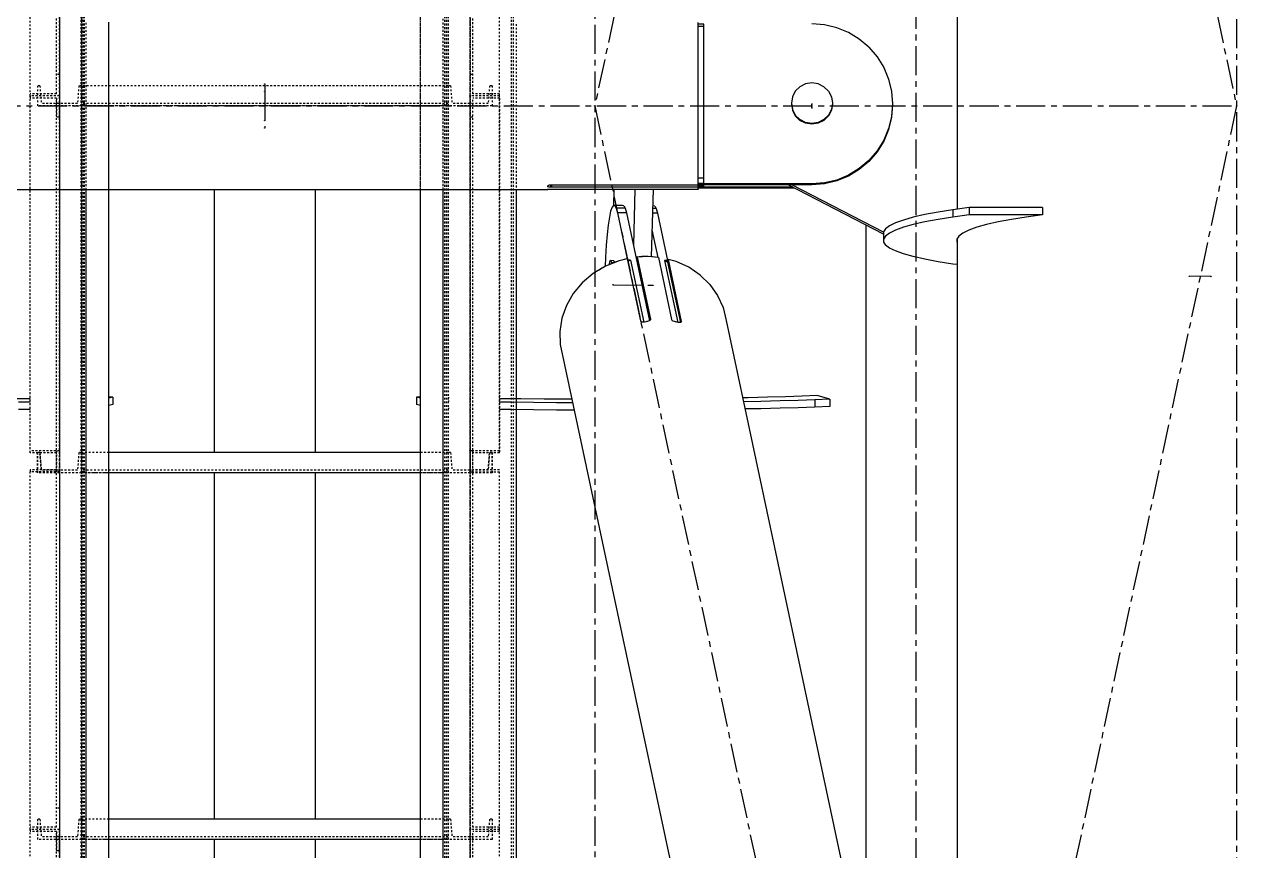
# Model space of a CAD drawing. Header units: millimetres. Extents: x 5143 to 30813, y 232 to 21408.
# Drawn here: x 12039.4 to 12370, y 14717.2 to 14942.6 of the extents above; entities that cross this region are included whole.
import ezdxf

# ---------------------------------------------------------------- set-up
doc = ezdxf.new("R2010")
doc.units = ezdxf.units.MM
doc.header["$LTSCALE"] = 0.25
for name, pattern in [('CENTER', [50.8, 31.75, -6.35, 6.35, -6.35]), ('XKITLINE00', [0]), ('XKITLINE02', [4, 2, -2]), ('XKITLINE03', [6, 3, -1, 1, -1])]:
    doc.linetypes.add(name, pattern=pattern)

msp = doc.modelspace()

# ---------------------------------------------------------------- linework, layer by layer
at = {"color": 8, "linetype": 'CENTER'}
for p, q in [((12370, 16010.75), (12370, 14354.32)), ((12370, 15740.27), (12195, 14920.27)), ((12282.5, 15330.27), (12282.5, 14510.27)), ((12282.5, 15330.27), (12370, 14920.27)), ((12195, 15209.12), (12195, 13540.01)), ((12104.99, 14926.25), (12104.99, 14916.26)), ((12105, 14924.29), (12105, 14914.3)), ((12254.2, 14919.7), (12254.2, 14920.85)), ((11840, 14920.27), (12370, 14920.28)), ((12195, 14920.27), (12370, 14100.27)), ((12370, 14920.27), (12282.5, 14510.27)), ((12199.95, 14871.52), (12210.89, 14871.38)), ((12363.06, 14873.77), (12357.09, 14873.84))]:
    msp.add_line(p, q, dxfattribs=at)
at = {"color": 1, "linetype": 'XKITLINE03'}
for p, q in [((12049.02, 15406.22), (12049.01, 13721.24)), ((12055.01, 15406.22), (12055.01, 13721.24)), ((12147.49, 13721.24), (12147.49, 15406.22)), ((12160.99, 15406.22), (12160.99, 13721.24)), ((12049.01, 15020.48), (12049.01, 14923.03)), ((12160.99, 14923.03), (12160.99, 15020.47)), ((12049.01, 14923.03), (12049.01, 14826.29)), ((12160.99, 14826.29), (12160.99, 14923.03)), ((12154.99, 14920.28), (12055.01, 14920.28)), ((12055.01, 14920.28), (12055.01, 14920.28)), ((12154.99, 14920.28), (12154.99, 14920.28)), ((12049.01, 14820.48), (12049.01, 14723.03)), ((12154.99, 14820.28), (12055.01, 14820.28)), ((12055.01, 14820.28), (12055.01, 14820.28)), ((12154.99, 14820.28), (12154.99, 14820.28)), ((12160.99, 14723.03), (12160.99, 14820.47)), ((12049.01, 14723.03), (12049.01, 14626.29)), ((12160.99, 14626.29), (12160.99, 14723.03)), ((12154.99, 14720.28), (12055.01, 14720.28)), ((12055.01, 14720.28), (12055.01, 14720.28)), ((12154.99, 14720.28), (12154.99, 14720.28))]:
    msp.add_line(p, q, dxfattribs=at)
at = {"color": 3, "linetype": 'XKITLINE02'}
for p, q in [((12054.93, 13721.24), (12054.93, 15406.22)), ((12055.01, 13721.24), (12055.01, 15406.22)), ((12055.46, 13721.24), (12055.47, 15406.22)), ((12055.86, 13721.24), (12055.86, 15406.22)), ((12147.49, 14302.1), (12147.49, 15406.22)), ((12153.69, 13723.56), (12153.69, 15406.22)), ((12154.14, 13721.24), (12154.14, 15406.22)), ((12154.54, 13721.24), (12154.54, 15406.22)), ((12154.99, 13721.24), (12154.99, 15406.22)), ((12155.07, 13721.24), (12155.07, 15406.22)), ((12172.31, 13721.24), (12172.31, 15406.22)), ((12172.84, 13721.24), (12172.84, 15406.22)), ((12048.21, 14923.61), (12048.21, 15026.28)), ((12049.01, 15026.28), (12049.01, 14928.83)), ((12160.99, 14923.03), (12160.99, 15026.28)), ((12161.79, 14923.61), (12161.79, 15026.28)), ((12041.01, 14923.03), (12041.01, 15021.06)), ((12049.01, 14923.03), (12049.01, 15020.48)), ((12168.99, 14923.03), (12168.99, 15021.06)), ((12056.31, 14897.45), (12056.31, 14943.1)), ((12062.51, 14533.91), (12062.51, 14943.1)), ((12062.51, 14897.45), (12062.51, 14943.1)), ((12147.49, 13721.24), (12147.49, 14943.1)), ((12153.69, 14897.45), (12153.69, 14943.1)), ((12173.69, 14446.09), (12173.69, 14943.1)), ((12049.01, 14928.83), (12048.21, 14928.83)), ((12049.01, 14928.83), (12049.01, 14923.03)), ((12161.79, 14928.83), (12160.99, 14928.83)), ((12043.69, 14925.78), (12043.01, 14925.78)), ((12043.01, 14925.78), (12043.01, 14920.28)), ((12043.01, 14925.78), (12043.01, 14920.28)), ((12043.69, 14925.78), (12044.07, 14920.98)), ((12043.69, 14925.78), (12044.07, 14920.98)), ((12054.33, 14925.78), (12053.95, 14920.98)), ((12054.33, 14925.78), (12053.95, 14920.98)), ((12055.01, 14925.78), (12054.33, 14925.78)), ((12154.99, 14925.78), (12055.01, 14925.78)), ((12055.01, 14920.28), (12055.01, 14925.78)), ((12055.01, 14925.78), (12055.01, 14920.28)), ((12055.01, 14925.78), (12055.01, 14920.28)), ((12154.99, 14920.28), (12154.99, 14925.78)), ((12154.99, 14925.78), (12154.99, 14920.28)), ((12155.67, 14925.78), (12154.99, 14925.78)), ((12154.99, 14925.78), (12154.99, 14920.28)), ((12155.67, 14925.78), (12156.05, 14920.98)), ((12155.67, 14925.78), (12156.05, 14920.98)), ((12166.31, 14925.78), (12165.93, 14920.98)), ((12166.31, 14925.78), (12165.93, 14920.98)), ((12166.99, 14925.78), (12166.31, 14925.78)), ((12166.99, 14925.78), (12166.99, 14920.28)), ((12166.99, 14925.78), (12166.99, 14920.28)), ((12048.21, 14923.61), (12041.01, 14923.61)), ((12049.01, 14923.03), (12041.01, 14923.03)), ((12041.01, 14923.03), (12041.01, 14922.44)), ((12049.01, 14923.03), (12041.01, 14923.03)), ((12041.01, 14825.71), (12041.01, 14923.03)), ((12048.21, 14922.44), (12041.01, 14922.44)), ((12053.95, 14920.98), (12044.07, 14920.98)), ((12048.21, 14922.44), (12048.21, 14917.2)), ((12048.21, 14820.46), (12048.21, 14922.44)), ((12049.01, 14917.2), (12049.01, 14923.03)), ((12154.99, 14920.98), (12055.01, 14920.98)), ((12165.93, 14920.98), (12156.05, 14920.98)), ((12168.99, 14923.03), (12160.99, 14923.03)), ((12160.99, 14820.46), (12160.99, 14923.03)), ((12168.99, 14923.03), (12160.99, 14923.03)), ((12168.99, 14923.61), (12161.79, 14923.61)), ((12161.79, 14820.46), (12161.79, 14922.44)), ((12168.99, 14922.44), (12161.79, 14922.44)), ((12168.99, 14825.71), (12168.99, 14923.03)), ((12168.99, 14922.44), (12168.99, 14825.71)), ((12055.01, 14920.28), (12043.01, 14920.28)), ((12049.01, 14820.46), (12049.01, 14920.28)), ((12154.99, 14920.28), (12055.01, 14920.28)), ((12166.99, 14920.28), (12154.99, 14920.28)), ((12049.01, 14917.2), (12048.21, 14917.2)), ((12161.79, 14917.2), (12160.99, 14917.2)), ((12049.01, 14826.29), (12041.01, 14826.29)), ((12048.21, 14825.71), (12041.01, 14825.71)), ((12043.69, 14825.78), (12043.01, 14825.78)), ((12043.01, 14820.28), (12043.01, 14825.78)), ((12043.01, 14825.78), (12043.01, 14820.28)), ((12044.07, 14820.98), (12043.69, 14825.78)), ((12043.69, 14825.78), (12044.07, 14820.98)), ((12049.01, 14826.28), (12048.21, 14826.28)), ((12048.21, 14826.28), (12048.21, 14821.06)), ((12048.21, 14723.61), (12048.21, 14826.28)), ((12049.01, 14826.28), (12049.01, 14820.48)), ((12049.01, 14826.28), (12049.01, 14728.83)), ((12054.33, 14825.78), (12053.95, 14820.98)), ((12054.33, 14825.78), (12053.95, 14820.98)), ((12055.01, 14825.78), (12054.33, 14825.78)), ((12062.51, 14825.78), (12055.01, 14825.78)), ((12055.01, 14820.28), (12055.01, 14825.78)), ((12055.01, 14825.78), (12055.01, 14820.28)), ((12055.01, 14825.78), (12055.01, 14820.28)), ((12154.99, 14825.78), (12147.49, 14825.78)), ((12154.99, 14820.28), (12154.99, 14825.78)), ((12154.99, 14825.78), (12154.99, 14820.28)), ((12155.67, 14825.78), (12154.99, 14825.78)), ((12154.99, 14825.78), (12154.99, 14820.28)), ((12155.67, 14825.78), (12156.05, 14820.98)), ((12155.67, 14825.78), (12156.05, 14820.98)), ((12160.99, 14826.29), (12160.99, 14820.46)), ((12168.99, 14826.29), (12160.99, 14826.29)), ((12160.99, 14723.03), (12160.99, 14826.28)), ((12161.79, 14826.28), (12160.99, 14826.28)), ((12161.79, 14723.61), (12161.79, 14826.28)), ((12168.99, 14825.71), (12161.79, 14825.71)), ((12166.31, 14825.78), (12165.93, 14820.98)), ((12165.93, 14820.98), (12166.31, 14825.78)), ((12166.99, 14825.78), (12166.31, 14825.78)), ((12166.99, 14825.78), (12166.99, 14820.28)), ((12166.99, 14820.28), (12166.99, 14825.78)), ((12048.21, 14821.06), (12041.01, 14821.06)), ((12041.01, 14821.06), (12041.01, 14820.48)), ((12041.01, 14723.03), (12041.01, 14821.06)), ((12049.01, 14820.48), (12041.01, 14820.48)), ((12055.01, 14820.28), (12043.01, 14820.28)), ((12053.95, 14820.98), (12044.07, 14820.98)), ((12049.01, 14820.46), (12048.21, 14820.46)), ((12049.01, 14820.48), (12049.01, 14723.03)), ((12154.99, 14820.98), (12055.01, 14820.98)), ((12062.51, 14820.28), (12055.01, 14820.28)), ((12154.99, 14820.28), (12147.49, 14820.28)), ((12166.99, 14820.28), (12154.99, 14820.28)), ((12165.93, 14820.98), (12156.05, 14820.98)), ((12168.99, 14820.47), (12160.99, 14820.47)), ((12161.79, 14820.46), (12160.99, 14820.46)), ((12168.99, 14821.06), (12161.79, 14821.06)), ((12168.99, 14723.03), (12168.99, 14821.06)), ((12049.01, 14728.83), (12048.21, 14728.83)), ((12049.01, 14728.83), (12049.01, 14723.03)), ((12161.79, 14728.83), (12160.99, 14728.83)), ((12043.69, 14725.78), (12043.01, 14725.78)), ((12043.01, 14725.78), (12043.01, 14720.28)), ((12043.01, 14725.78), (12043.01, 14720.28)), ((12043.69, 14725.78), (12044.07, 14720.98)), ((12043.69, 14725.78), (12044.07, 14720.98)), ((12054.33, 14725.78), (12053.95, 14720.98)), ((12054.33, 14725.78), (12053.95, 14720.98)), ((12055.01, 14725.78), (12054.33, 14725.78)), ((12062.51, 14725.78), (12055.01, 14725.78)), ((12055.01, 14720.28), (12055.01, 14725.78)), ((12055.01, 14725.78), (12055.01, 14720.28)), ((12055.01, 14725.78), (12055.01, 14720.28)), ((12154.99, 14725.78), (12147.49, 14725.78)), ((12154.99, 14720.28), (12154.99, 14725.78)), ((12154.99, 14725.78), (12154.99, 14720.28)), ((12155.67, 14725.78), (12154.99, 14725.78)), ((12154.99, 14725.78), (12154.99, 14720.28)), ((12155.67, 14725.78), (12156.05, 14720.98)), ((12155.67, 14725.78), (12156.05, 14720.98)), ((12166.31, 14725.78), (12165.93, 14720.98)), ((12166.31, 14725.78), (12165.93, 14720.98)), ((12166.99, 14725.78), (12166.31, 14725.78)), ((12166.99, 14725.78), (12166.99, 14720.28)), ((12166.99, 14725.78), (12166.99, 14720.28)), ((12048.21, 14723.61), (12041.01, 14723.61)), ((12041.01, 14723.03), (12041.01, 14722.44)), ((12049.01, 14723.03), (12041.01, 14723.03)), ((12041.01, 14625.71), (12041.01, 14723.03)), ((12049.01, 14723.03), (12041.01, 14723.03)), ((12048.21, 14722.44), (12041.01, 14722.44)), ((12048.21, 14722.44), (12048.21, 14717.2)), ((12048.21, 14620.46), (12048.21, 14722.44)), ((12049.01, 14717.2), (12049.01, 14723.03)), ((12160.99, 14620.46), (12160.99, 14723.03)), ((12168.99, 14723.03), (12160.99, 14723.03)), ((12168.99, 14723.03), (12160.99, 14723.03)), ((12168.99, 14723.61), (12161.79, 14723.61)), ((12161.79, 14620.46), (12161.79, 14722.44)), ((12168.99, 14722.44), (12161.79, 14722.44)), ((12168.99, 14625.71), (12168.99, 14723.03)), ((12055.01, 14720.28), (12043.01, 14720.28)), ((12053.95, 14720.98), (12044.07, 14720.98)), ((12049.01, 14620.46), (12049.01, 14720.98)), ((12154.99, 14720.98), (12055.01, 14720.98)), ((12062.51, 14720.28), (12055.01, 14720.28)), ((12154.99, 14720.28), (12147.49, 14720.28)), ((12166.99, 14720.28), (12154.99, 14720.28)), ((12165.93, 14720.98), (12156.05, 14720.98)), ((12049.01, 14717.2), (12048.21, 14717.2))]:
    msp.add_line(p, q, dxfattribs=at)
at = {"color": 8, "linetype": 'XKITLINE00'}
for p, q in [((12293.8, 14950.29), (12293.8, 14892.12)), ((12223.2, 14939.51), (12223.2, 14943.01)), ((12224.7, 14942.55), (12223.2, 14942.55)), ((12224.7, 14941.98), (12223.2, 14941.98)), ((12224.7, 14902.56), (12224.7, 14942.55)), ((12257.64, 14942.4), (12254.2, 14942.67)), ((12260.99, 14941.6), (12257.64, 14942.4)), ((12264.18, 14940.29), (12260.99, 14941.6)), ((12223.2, 14898.71), (12223.2, 14939.51)), ((12267.13, 14938.5), (12264.18, 14940.29)), ((12269.75, 14936.28), (12267.13, 14938.5)), ((12269.75, 14936.28), (12271.99, 14933.67)), ((12271.99, 14933.67), (12273.8, 14930.75)), ((12273.8, 14930.75), (12275.12, 14927.59)), ((12275.12, 14927.59), (12275.92, 14924.26)), ((12249.66, 14924.32), (12248.87, 14922.77)), ((12250.9, 14925.54), (12249.66, 14924.32)), ((12252.46, 14926.33), (12250.9, 14925.54)), ((12254.2, 14926.61), (12252.46, 14926.33)), ((12255.93, 14926.33), (12254.2, 14926.61)), ((12257.49, 14925.54), (12255.93, 14926.33)), ((12258.73, 14924.32), (12257.49, 14925.54)), ((12258.73, 14924.32), (12259.52, 14922.77)), ((12275.92, 14924.26), (12276.2, 14920.85)), ((12248.87, 14922.77), (12248.6, 14921.05)), ((12248.6, 14921.05), (12248.87, 14919.33)), ((12248.6, 14920.95), (12248.87, 14919.23)), ((12248.6, 14920.95), (12248.87, 14919.23)), ((12248.6, 14920.85), (12248.87, 14919.13)), ((12259.52, 14922.77), (12259.8, 14921.05)), ((12259.8, 14921.05), (12259.52, 14919.33)), ((12259.8, 14920.95), (12259.52, 14919.23)), ((12259.8, 14920.95), (12259.52, 14919.23)), ((12259.8, 14920.85), (12259.52, 14919.13)), ((12276.2, 14920.85), (12275.92, 14917.43)), ((12276.2, 14920.59), (12275.92, 14917.18)), ((12276.19, 14920.72), (12276.2, 14920.59)), ((12276.2, 14920.85), (12276.2, 14920.59)), ((12248.87, 14919.33), (12249.66, 14917.79)), ((12248.87, 14919.23), (12249.66, 14917.68)), ((12248.87, 14919.23), (12249.66, 14917.68)), ((12248.87, 14919.13), (12249.66, 14917.58)), ((12250.9, 14916.56), (12249.66, 14917.79)), ((12250.9, 14916.46), (12249.66, 14917.68)), ((12250.9, 14916.46), (12249.66, 14917.68)), ((12250.9, 14916.35), (12249.66, 14917.58)), ((12258.73, 14917.79), (12257.49, 14916.56)), ((12258.73, 14917.68), (12257.49, 14916.46)), ((12258.73, 14917.68), (12257.49, 14916.46)), ((12258.73, 14917.58), (12257.49, 14916.35)), ((12259.52, 14919.33), (12258.73, 14917.79)), ((12259.52, 14919.23), (12258.73, 14917.68)), ((12259.52, 14919.23), (12258.73, 14917.68)), ((12259.52, 14919.13), (12258.73, 14917.58)), ((12275.92, 14917.43), (12275.12, 14914.1)), ((12252.46, 14915.77), (12250.9, 14916.56)), ((12252.46, 14915.67), (12250.9, 14916.46)), ((12252.46, 14915.67), (12250.9, 14916.46)), ((12252.46, 14915.57), (12250.9, 14916.35)), ((12254.2, 14915.5), (12252.46, 14915.77)), ((12254.2, 14915.39), (12252.46, 14915.67)), ((12254.2, 14915.39), (12252.46, 14915.67)), ((12254.2, 14915.29), (12252.46, 14915.57)), ((12255.93, 14915.77), (12254.2, 14915.5)), ((12255.93, 14915.67), (12254.2, 14915.39)), ((12255.93, 14915.67), (12254.2, 14915.39)), ((12255.93, 14915.57), (12254.2, 14915.29)), ((12254.2, 14915.5), (12254.2, 14915.39)), ((12254.2, 14915.39), (12254.2, 14915.29)), ((12257.49, 14916.56), (12255.93, 14915.77)), ((12257.49, 14916.46), (12255.93, 14915.67)), ((12257.49, 14916.46), (12255.93, 14915.67)), ((12257.49, 14916.35), (12255.93, 14915.57)), ((12275.12, 14914.1), (12273.8, 14910.94)), ((12275.92, 14917.18), (12275.12, 14913.85)), ((12273.8, 14910.94), (12271.99, 14908.02)), ((12273.8, 14910.69), (12271.99, 14907.77)), ((12275.12, 14913.85), (12273.8, 14910.69)), ((12271.99, 14908.02), (12269.75, 14905.42)), ((12271.99, 14907.77), (12269.75, 14905.16)), ((12269.75, 14905.42), (12267.13, 14903.19)), ((12269.75, 14905.16), (12267.13, 14902.94)), ((12224.7, 14899.17), (12224.7, 14902.56)), ((12264.18, 14901.4), (12260.99, 14900.09)), ((12264.18, 14901.15), (12260.99, 14899.84)), ((12267.13, 14903.19), (12264.18, 14901.4)), ((12267.13, 14902.94), (12264.18, 14901.15)), ((12182.19, 14897.45), (12027.8, 14897.45)), ((12091.2, 14897.45), (12091.2, 14825.78)), ((12118.8, 14897.45), (12118.8, 14825.78)), ((12182.19, 14898.46), (12182.11, 14898.39)), ((12182.11, 14898.39), (12182.11, 14898.33)), ((12182.19, 14898.26), (12182.11, 14898.33)), ((12182.19, 14897.49), (12182.11, 14897.48)), ((12182.11, 14897.48), (12182.11, 14897.46)), ((12182.19, 14897.45), (12182.11, 14897.46)), ((12182.36, 14898.56), (12182.19, 14898.46)), ((12182.36, 14898.21), (12182.19, 14898.26)), ((12182.36, 14897.5), (12182.19, 14897.49)), ((12182.36, 14897.49), (12182.19, 14897.45)), ((12182.6, 14898.64), (12182.36, 14898.56)), ((12182.6, 14898.16), (12182.36, 14898.21)), ((12182.6, 14897.51), (12182.36, 14897.5)), ((12182.52, 14897.5), (12182.36, 14897.49)), ((12182.89, 14898.69), (12182.6, 14898.64)), ((12182.89, 14898.13), (12182.6, 14898.16)), ((12182.89, 14897.51), (12182.6, 14897.51)), ((12183.2, 14898.71), (12182.89, 14898.69)), ((12182.89, 14898.69), (12182.89, 14898.13)), ((12183.2, 14898.12), (12182.89, 14898.13)), ((12183.2, 14897.51), (12182.89, 14897.51)), ((12183.2, 14898.71), (12183.2, 14898.12)), ((12223.2, 14898.71), (12183.2, 14898.71)), ((12223.2, 14898.12), (12183.2, 14898.12)), ((12223.2, 14897.51), (12183.2, 14897.51)), ((12200.18, 14897.51), (12200.11, 14893.17)), ((12205.91, 14897.51), (12205.52, 14882.4)), ((12210.88, 14897.51), (12210.41, 14879.17)), ((12224.7, 14900.61), (12223.2, 14900.61)), ((12224.7, 14899.17), (12223.2, 14899.17)), ((12254.2, 14899.03), (12223.2, 14899.03)), ((12254.2, 14898.77), (12223.2, 14898.77)), ((12223.2, 14897.61), (12223.2, 14898.71)), ((12223.2, 14898.71), (12223.2, 14898.54)), ((12224.7, 14898.54), (12223.2, 14898.54)), ((12224.7, 14898.29), (12223.2, 14898.29)), ((12224.7, 14897.99), (12223.2, 14897.99)), ((12224.7, 14897.93), (12223.2, 14897.93)), ((12249.43, 14897.88), (12223.2, 14897.88)), ((12223.2, 14897.61), (12223.2, 14897.51)), ((12224.7, 14897.99), (12224.7, 14898.76)), ((12248.94, 14898.14), (12224.7, 14898.14)), ((12224.7, 14897.99), (12224.7, 14897.93)), ((12273.76, 14885.32), (12247.7, 14898.77)), ((12273.76, 14885.83), (12248.69, 14898.77)), ((12257.64, 14899.3), (12254.2, 14899.03)), ((12257.64, 14899.04), (12254.2, 14898.77)), ((12254.2, 14899.03), (12254.2, 14898.77)), ((12260.99, 14900.09), (12257.64, 14899.3)), ((12260.99, 14899.84), (12257.64, 14899.04)), ((12257.64, 14899.3), (12257.64, 14899.04)), ((12199.33, 14891.58), (12198.97, 14889.95)), ((12199.7, 14892.67), (12199.33, 14891.58)), ((12200.09, 14893.18), (12199.7, 14892.67)), ((12202.57, 14893.14), (12200.09, 14893.18)), ((12200.46, 14893.09), (12200.09, 14893.18)), ((12200.46, 14893.09), (12200.83, 14892.42)), ((12203.31, 14892.39), (12200.83, 14892.42)), ((12200.83, 14892.42), (12201.16, 14891.18)), ((12203.65, 14891.15), (12201.16, 14891.18)), ((12201.16, 14891.18), (12203.85, 14878.58)), ((12202.95, 14893.06), (12202.57, 14893.14)), ((12202.95, 14893.06), (12203.31, 14892.39)), ((12203.31, 14892.39), (12203.65, 14891.15)), ((12203.65, 14891.15), (12209.93, 14861.73)), ((12212.1, 14891.04), (12210.71, 14891.06)), ((12211.76, 14892.28), (12210.75, 14892.29)), ((12211.02, 14893.04), (12210.77, 14893.04)), ((12211.4, 14892.95), (12211.02, 14893.04)), ((12211.4, 14892.95), (12211.76, 14892.28)), ((12211.76, 14892.28), (12212.1, 14891.04)), ((12212.1, 14891.04), (12214.86, 14878.1)), ((12288.59, 14891.32), (12284.98, 14890.64)), ((12292.65, 14891.96), (12288.59, 14891.32)), ((12297.11, 14892.56), (12292.65, 14891.96)), ((12292.65, 14891.96), (12292.65, 14889.98)), ((12317.11, 14892.56), (12297.11, 14892.56)), ((12297.11, 14892.56), (12297.11, 14890.57)), ((12317.11, 14892.56), (12317.11, 14890.57)), ((12198.64, 14887.82), (12198.35, 14885.24)), ((12198.97, 14889.95), (12198.64, 14887.82)), ((12268.92, 14887.82), (12268.92, 14580.4)), ((12275.4, 14887.6), (12274.31, 14886.79)), ((12277.03, 14888.4), (12275.4, 14887.6)), ((12279.18, 14889.17), (12277.03, 14888.4)), ((12281.83, 14889.92), (12279.18, 14889.17)), ((12281.83, 14887.94), (12279.18, 14887.19)), ((12284.98, 14890.64), (12281.83, 14889.92)), ((12284.98, 14888.66), (12281.83, 14887.94)), ((12288.59, 14889.34), (12284.98, 14888.66)), ((12292.65, 14889.98), (12288.59, 14889.34)), ((12297.11, 14890.57), (12292.65, 14889.98)), ((12317.11, 14890.57), (12297.11, 14890.57)), ((12301.83, 14887.94), (12299.18, 14887.19)), ((12304.98, 14888.66), (12301.83, 14887.94)), ((12308.59, 14889.34), (12304.98, 14888.66)), ((12312.65, 14889.98), (12308.59, 14889.34)), ((12317.11, 14890.57), (12312.65, 14889.98)), ((12198.35, 14885.24), (12198.1, 14882.28)), ((12210.6, 14886.48), (12212.2, 14878.96)), ((12274.31, 14886.79), (12273.76, 14885.97)), ((12273.76, 14885.97), (12273.76, 14883.99)), ((12274.31, 14884.81), (12273.76, 14883.99)), ((12275.4, 14885.62), (12274.31, 14884.81)), ((12277.03, 14886.41), (12275.4, 14885.62)), ((12279.18, 14887.19), (12277.03, 14886.41)), ((12294.31, 14884.81), (12293.76, 14883.99)), ((12295.4, 14885.62), (12294.31, 14884.81)), ((12297.03, 14886.41), (12295.4, 14885.62)), ((12299.18, 14887.19), (12297.03, 14886.41)), ((12198.1, 14882.28), (12197.9, 14879.03)), ((12273.76, 14883.99), (12273.76, 14883.16)), ((12273.76, 14883.16), (12274.31, 14882.35)), ((12275.4, 14881.53), (12274.31, 14882.35)), ((12277.03, 14880.74), (12275.4, 14881.53)), ((12293.76, 14883.99), (12293.76, 14883.16)), ((12293.76, 14883.16), (12293.8, 14883.12)), ((12293.8, 14884.03), (12293.8, 14354.32)), ((12197.9, 14879.03), (12197.79, 14876.5)), ((12201.61, 14878.06), (12197.93, 14876.59)), ((12198.99, 14877.73), (12198.82, 14876.95)), ((12200.19, 14877.58), (12198.97, 14877.01)), ((12199.17, 14878.1), (12198.99, 14877.73)), ((12199.97, 14878.09), (12199.17, 14878.1)), ((12199.36, 14878.02), (12199.17, 14878.1)), ((12199.36, 14878.02), (12199.52, 14877.51)), ((12200.15, 14878.01), (12199.97, 14878.09)), ((12200.15, 14878.01), (12200.28, 14877.61)), ((12201.06, 14877.85), (12200.19, 14877.58)), ((12200.19, 14877.58), (12200.21, 14877.5)), ((12203.85, 14878.57), (12201.61, 14878.06)), ((12203.67, 14878.63), (12202.36, 14878.23)), ((12203.67, 14878.63), (12203.69, 14878.54)), ((12203.85, 14878.57), (12207.45, 14861.66)), ((12204.78, 14878.23), (12203.92, 14878.24)), ((12204.78, 14878.23), (12204, 14877.85)), ((12204.78, 14878.23), (12208.38, 14861.33)), ((12206.39, 14879.08), (12206.35, 14878.48)), ((12207.84, 14879.19), (12206.39, 14879.08)), ((12206.39, 14879.08), (12206.52, 14878.44)), ((12206.52, 14878.44), (12206.49, 14877.85)), ((12206.56, 14879.02), (12206.5, 14878.02)), ((12206.5, 14878.02), (12209.97, 14861.76)), ((12209.46, 14879.21), (12206.56, 14879.02)), ((12206.56, 14879.02), (12210.17, 14862.11)), ((12209.28, 14879.21), (12207.84, 14879.19)), ((12207.84, 14879.19), (12207.85, 14879.11)), ((12209.46, 14879.21), (12209.28, 14879.21)), ((12212.33, 14878.95), (12209.46, 14879.21)), ((12210.73, 14879.15), (12209.61, 14879.2)), ((12212.16, 14879), (12210.73, 14879.15)), ((12210.73, 14879.15), (12210.74, 14879.09)), ((12212.16, 14879), (12212.17, 14878.96)), ((12212.33, 14878.95), (12215.94, 14862.04)), ((12214.01, 14878.11), (12217.61, 14861.25)), ((12214.86, 14878.1), (12214.01, 14878.11)), ((12214.83, 14877.65), (12214.01, 14878.11)), ((12214.81, 14878.49), (12214.8, 14878.37)), ((12214.98, 14878.43), (12214.81, 14878.49)), ((12214.81, 14878.49), (12214.95, 14877.86)), ((12214.86, 14878.1), (12214.83, 14877.65)), ((12214.83, 14877.65), (12218.34, 14861.24)), ((12214.95, 14877.86), (12214.91, 14877.29)), ((12214.98, 14878.43), (12214.92, 14877.4)), ((12214.98, 14878.43), (12218.59, 14861.52)), ((12217.15, 14877.87), (12214.98, 14878.43)), ((12220.65, 14876.29), (12217.15, 14877.87)), ((12279.18, 14879.96), (12277.03, 14880.74)), ((12281.83, 14879.21), (12279.18, 14879.96)), ((12284.98, 14878.49), (12281.83, 14879.21)), ((12288.59, 14877.81), (12284.98, 14878.49)), ((12292.65, 14877.17), (12288.59, 14877.81)), ((12194.55, 14874.56), (12191.6, 14872.04)), ((12197.93, 14876.59), (12194.55, 14874.56)), ((12196.93, 14876.04), (12196.19, 14875.54)), ((12197.34, 14876.24), (12196.93, 14876.04)), ((12200.02, 14877.5), (12199.52, 14877.51)), ((12199.52, 14877.51), (12199.56, 14877.28)), ((12214.92, 14877.4), (12218.37, 14861.24)), ((12223.76, 14874.18), (12220.65, 14876.29)), ((12293.8, 14877.02), (12292.65, 14877.17)), ((12191.6, 14872.04), (12189.14, 14869.11)), ((12226.41, 14871.59), (12223.76, 14874.18)), ((12226.41, 14871.59), (12228.49, 14868.61)), ((12189.14, 14869.11), (12187.26, 14865.86)), ((12228.49, 14868.61), (12229.97, 14865.32)), ((12187.26, 14865.86), (12186.02, 14862.39)), ((12229.97, 14865.32), (12230.78, 14861.82)), ((12186.02, 14862.39), (12185.46, 14858.8)), ((12207.45, 14861.66), (12207.53, 14861.53)), ((12207.7, 14861.42), (12207.53, 14861.53)), ((12207.94, 14861.35), (12207.7, 14861.42)), ((12208.24, 14861.32), (12207.94, 14861.35)), ((12208.58, 14861.34), (12208.24, 14861.32)), ((12208.94, 14861.4), (12208.58, 14861.34)), ((12209.22, 14861.48), (12208.94, 14861.4)), ((12209.29, 14861.49), (12209.22, 14861.48)), ((12209.6, 14861.57), (12209.29, 14861.49)), ((12209.86, 14861.68), (12209.6, 14861.57)), ((12210.05, 14861.81), (12209.86, 14861.68)), ((12210.15, 14861.96), (12210.05, 14861.81)), ((12210.17, 14862.11), (12210.15, 14861.96)), ((12215.94, 14862.04), (12216.01, 14861.88)), ((12216.18, 14861.73), (12216.01, 14861.88)), ((12216.41, 14861.6), (12216.18, 14861.73)), ((12216.71, 14861.48), (12216.41, 14861.6)), ((12217.04, 14861.39), (12216.71, 14861.48)), ((12217.11, 14861.38), (12217.04, 14861.39)), ((12217.39, 14861.3), (12217.11, 14861.38)), ((12217.73, 14861.23), (12217.39, 14861.3)), ((12218.04, 14861.2), (12217.73, 14861.23)), ((12218.29, 14861.22), (12218.04, 14861.2)), ((12218.48, 14861.28), (12218.29, 14861.22)), ((12218.58, 14861.38), (12218.48, 14861.28)), ((12218.59, 14861.52), (12218.58, 14861.38)), ((12230.78, 14861.82), (12230.79, 14861.47)), ((12230.78, 14861.82), (12268.92, 14683.08)), ((12185.46, 14858.8), (12185.58, 14855.2)), ((12185.58, 14855.2), (12256.6, 14522.41)), ((12255.67, 14841.29), (12251.54, 14841.12)), ((12259.09, 14840.31), (12255.67, 14841.29)), ((12041.01, 14840.46), (12035.12, 14840.39)), ((12041.01, 14839.53), (12037.86, 14839.48)), ((12055.01, 14840.68), (12054.73, 14840.67)), ((12055.01, 14839.78), (12054.73, 14839.77)), ((12063.6, 14840.88), (12062.51, 14840.85)), ((12063.6, 14840.88), (12062.51, 14840.57)), ((12063.6, 14838.88), (12062.51, 14838.57)), ((12063.6, 14840.88), (12063.6, 14838.88)), ((12147.49, 14840.85), (12146.39, 14840.88)), ((12147.49, 14840.56), (12146.39, 14840.88)), ((12146.39, 14840.88), (12146.39, 14838.88)), ((12147.49, 14838.57), (12146.39, 14838.88)), ((12155.27, 14840.67), (12154.99, 14840.68)), ((12155.27, 14839.77), (12154.99, 14839.78)), ((12174.87, 14840.39), (12168.99, 14840.46)), ((12172.13, 14839.48), (12168.99, 14839.53)), ((12178.29, 14839.42), (12172.13, 14839.48)), ((12181.17, 14840.35), (12174.87, 14840.39)), ((12184.59, 14839.37), (12178.29, 14839.42)), ((12187.57, 14840.32), (12181.17, 14840.35)), ((12188.96, 14839.35), (12184.59, 14839.37)), ((12188.76, 14840.32), (12187.57, 14840.32)), ((12236.84, 14840.71), (12235.22, 14840.68)), ((12240.26, 14839.74), (12235.44, 14839.65)), ((12242.09, 14840.84), (12236.84, 14840.71)), ((12245.51, 14839.86), (12240.26, 14839.74)), ((12247, 14840.97), (12242.09, 14840.84)), ((12250.42, 14840), (12245.51, 14839.86)), ((12250.42, 14838), (12245.51, 14837.86)), ((12251.54, 14841.12), (12247, 14840.97)), ((12254.96, 14840.15), (12250.42, 14840)), ((12254.96, 14838.15), (12250.42, 14838)), ((12259.09, 14840.31), (12254.96, 14840.15)), ((12254.96, 14840.15), (12254.96, 14838.15)), ((12259.09, 14838.31), (12254.96, 14838.15)), ((12259.09, 14840.31), (12259.09, 14838.31)), ((12041.01, 14837.53), (12037.86, 14837.49)), ((12055.01, 14837.78), (12054.73, 14837.77)), ((12155.27, 14837.77), (12154.99, 14837.78)), ((12172.13, 14837.49), (12168.99, 14837.53)), ((12178.29, 14837.42), (12172.13, 14837.49)), ((12184.59, 14837.37), (12178.29, 14837.42)), ((12189.39, 14837.35), (12184.59, 14837.37)), ((12240.26, 14837.74), (12235.87, 14837.66)), ((12245.51, 14837.86), (12240.26, 14837.74)), ((12091.2, 14820.28), (12091.2, 14725.78)), ((12118.8, 14820.28), (12118.8, 14725.78)), ((12091.2, 14720.28), (12091.2, 14625.78)), ((12118.8, 14720.28), (12118.8, 14625.78))]:
    msp.add_line(p, q, dxfattribs=at)
at = {"color": 7, "linetype": 'XKITLINE00'}
for p, q in [((12056.31, 14627.69), (12056.31, 14897.45)), ((12062.51, 14618.1), (12062.51, 14897.45)), ((12147.49, 14486.62), (12147.49, 14897.45)), ((12153.69, 14477.03), (12153.69, 14897.45)), ((12173.69, 14446.09), (12173.69, 14897.45)), ((12147.49, 14825.78), (12062.51, 14825.78)), ((12147.49, 14820.28), (12062.51, 14820.28)), ((12147.49, 14725.78), (12062.51, 14725.78)), ((12147.49, 14720.28), (12062.51, 14720.28))]:
    msp.add_line(p, q, dxfattribs=at)
at = {"color": 8, "linetype": 'XKITLINE00'}
for centre in [(12104.99, 14926.25), (12105, 14924.29), (12254.2, 14920.85), (12195, 14920.27), (12195, 14920.27), (12254.2, 14919.7), (12370, 14920.28), (12370, 14920.27), (12370, 14920.27), (12104.99, 14916.26), (12105, 14914.3), (12199.95, 14871.52), (12210.89, 14871.38), (12357.09, 14873.84), (12363.06, 14873.77)]:
    msp.add_circle(centre, 0.05, dxfattribs=at)
at = {"color": 1, "linetype": 'XKITLINE00'}
for centre in [(12049.01, 14923.03), (12049.01, 14923.03), (12160.99, 14923.03), (12160.99, 14923.03), (12055.01, 14920.28), (12055.01, 14920.28), (12154.99, 14920.28), (12154.99, 14920.28), (12049.01, 14826.29), (12160.99, 14826.29), (12049.01, 14820.48), (12055.01, 14820.28), (12055.01, 14820.28), (12154.99, 14820.28), (12154.99, 14820.28), (12160.99, 14820.47), (12049.01, 14723.03), (12049.01, 14723.03), (12160.99, 14723.03), (12160.99, 14723.03), (12055.01, 14720.28), (12055.01, 14720.28), (12154.99, 14720.28), (12154.99, 14720.28)]:
    msp.add_circle(centre, 0.05, dxfattribs=at)

doc.saveas('drawing.dxf')
